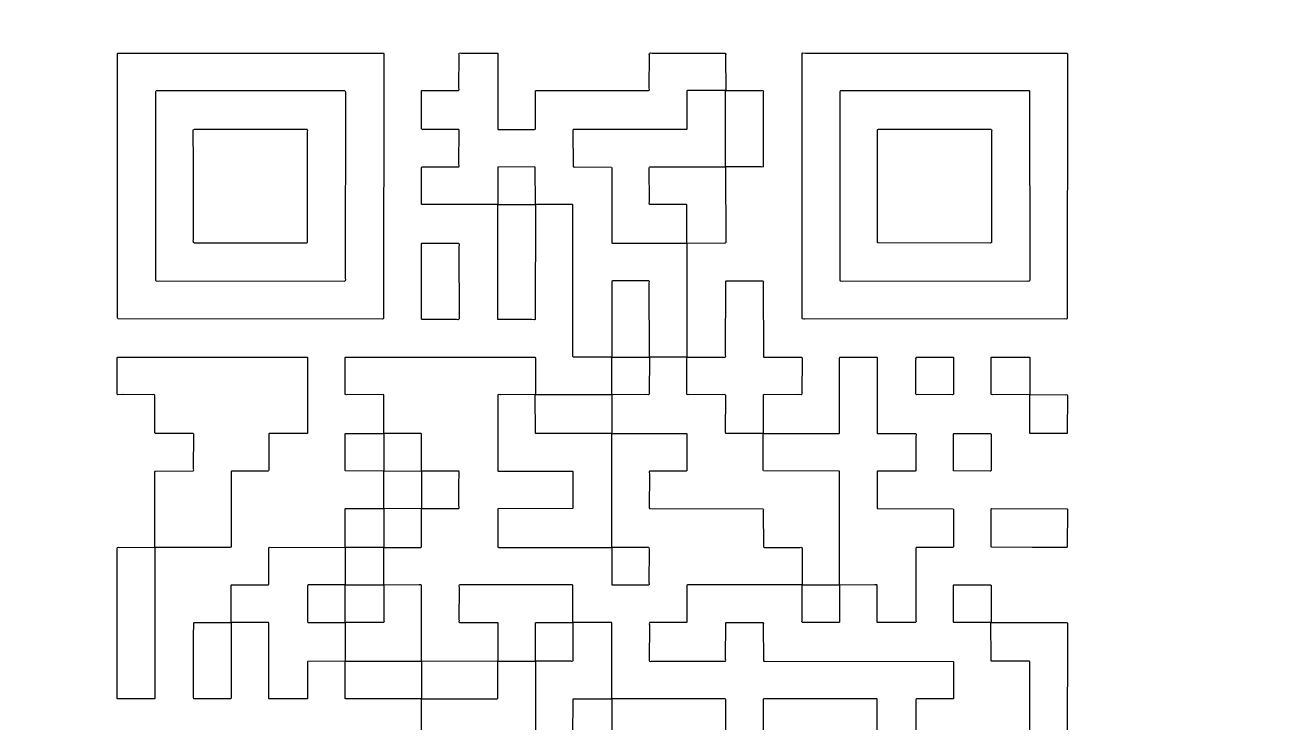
# Model space of a CAD drawing. Header units: inches. Extents: x -21.6 to 21.4, y -24.6 to 14.5.
# Drawn here: x -3.93 to 4.81, y 0.05 to 4.9 of the extents above; entities that cross this region are included whole.
import ezdxf

# ---------------------------------------------------------------- set-up
doc = ezdxf.new("R2010")
doc.units = ezdxf.units.IN
for name, color, linetype in [('Bottom 3D Body', 56, 'Continuous'), ('Bottom Overlay', 54, 'Continuous'), ('Top Solder', 216, 'Continuous')]:
    doc.layers.add(name, color=color, linetype=linetype)

# ---------------------------------------------------------------- blocks, each defined once
blk = doc.blocks.new('CR2032_VAY3_15_2_B_60')
at = {"layer": 'Bottom 3D Body'}
blk.add_lwpolyline([(10, 0, 0.127, 0.127, 1), (-10, 0, 0.127, 0.127, 1)], format="xyseb", close=True, dxfattribs=at)
at = {"layer": 'Bottom Overlay'}
for points in [[(0, -10, 0.15, 0.15, -1), (0, 10, 0.15, 0.15, 0)], [(0, 10, 0.15, 0.15, -0.414214), (10, 0, 0.15, 0.15, 0)], [(10.0003, 0.0001, 0.15, 0.15, -0.414214), (0.0002, -10, 0.15, 0.15, 0)]]:
    blk.add_lwpolyline(points, format="xyseb", dxfattribs=at)

msp = doc.modelspace()

# ---------------------------------------------------------------- linework, layer by layer
at = {"layer": 'Top Solder'}
for p, q in [((-3.2914, 4.7009), (-3.2901, 4.704)), ((-3.291, 2.8662), (-3.2914, 4.7009)), ((-3.2901, 4.704), (-3.2887, 4.7054)), ((-3.2887, 4.7054), (-3.2851, 4.7063)), ((-3.2851, 4.7063), (-2.8322, 4.7063)), ((-2.8322, 4.7063), (-1.4436, 4.7054)), ((-1.4436, 4.7054), (-1.4414, 4.7031)), ((-1.4414, 4.6877), (-1.4423, 2.8625)), ((-1.4414, 4.7031), (-1.4404, 4.6995)), ((-1.4404, 4.6995), (-1.4414, 4.6877)), ((-0.9187, 4.7022), (-0.9155, 4.7063)), ((-0.9183, 4.6927), (-0.9187, 4.7022)), ((-0.9187, 4.464), (-0.9183, 4.6927)), ((-0.9155, 4.7063), (-0.9092, 4.7072)), ((-0.9092, 4.7072), (-0.9001, 4.7063)), ((-0.9001, 4.7063), (-0.6533, 4.7068)), ((-0.6533, 4.7068), (-0.6497, 4.7049)), ((-0.6497, 4.7049), (-0.6488, 4.7013)), ((-0.6488, 4.7013), (-0.6479, 4.1787)), ((0.4029, 4.6968), (0.4038, 4.704)), ((0.4038, 4.6941), (0.4029, 4.6968)), ((0.4033, 4.4626), (0.4038, 4.6941)), ((0.4038, 4.704), (0.406, 4.7063)), ((0.406, 4.7063), (0.4124, 4.7072)), ((0.4124, 4.7072), (0.4214, 4.7063)), ((0.4214, 4.7063), (0.9291, 4.7068)), ((0.9291, 4.7068), (0.9323, 4.7054)), ((0.9323, 4.7054), (0.9337, 4.704)), ((0.9337, 4.704), (0.9346, 4.6968)), ((0.9346, 4.6968), (0.9337, 4.6941)), ((0.9337, 4.6941), (0.9346, 4.4459)), ((1.464, 4.7009), (1.4658, 4.7054)), ((1.4644, 2.868), (1.464, 4.7009)), ((1.4658, 4.7054), (1.4703, 4.7072)), ((1.4703, 4.7072), (1.4875, 4.7063)), ((1.4875, 4.7063), (3.3032, 4.7068)), ((3.3032, 4.7068), (3.3068, 4.7049)), ((3.3068, 4.7049), (3.3077, 4.7013)), ((3.3077, 4.6443), (3.3068, 2.8625)), ((3.3077, 4.7013), (3.3077, 4.6452)), ((3.3077, 4.6452), (3.3077, 4.6443)), ((-0.9178, 4.4549), (-0.9187, 4.464)), ((0.4038, 4.4522), (0.4033, 4.4626)), ((-3.0256, 4.4368), (-3.026, 3.1293)), ((-3.0247, 4.4404), (-3.0256, 4.4368)), ((-3.0215, 4.4436), (-3.0247, 4.4404)), ((-2.1021, 4.4445), (-3.0215, 4.4436)), ((-1.7172, 4.4445), (-2.1021, 4.4445)), ((-1.7108, 4.4436), (-1.7172, 4.4445)), ((-1.7077, 4.4404), (-1.7108, 4.4436)), ((-1.7058, 4.435), (-1.7077, 4.4404)), ((-1.7063, 3.1429), (-1.7058, 4.435)), ((-1.1796, 4.4359), (-1.1787, 4.4432)), ((-1.1787, 4.4296), (-1.1796, 4.4359)), ((-1.1796, 4.4269), (-1.1787, 4.4296)), ((-1.1791, 4.1945), (-1.1796, 4.4269)), ((-1.1787, 4.4432), (-1.1764, 4.4454)), ((-1.1764, 4.4454), (-1.1701, 4.4463)), ((-1.1701, 4.4463), (-1.161, 4.4454)), ((-1.161, 4.4454), (-0.9332, 4.4459)), ((-0.9332, 4.4459), (-0.9228, 4.4454)), ((-0.9228, 4.4454), (-0.9187, 4.4486)), ((-0.9187, 4.4486), (-0.9178, 4.4549)), ((-0.3879, 4.1796), (-0.387, 4.4441)), ((-0.387, 4.4441), (-0.382, 4.4463)), ((-0.382, 4.4463), (-0.3648, 4.4454)), ((-0.3648, 4.4454), (0.3893, 4.4459)), ((0.3893, 4.4459), (0.3988, 4.4454)), ((0.3988, 4.4454), (0.4029, 4.4486)), ((0.4029, 4.4486), (0.4038, 4.4522)), ((0.6646, 4.4432), (0.6637, 4.4368)), ((0.6637, 4.4368), (0.6646, 4.4305)), ((0.6646, 4.4305), (0.6637, 4.1787)), ((0.666, 4.4445), (0.6646, 4.4432)), ((0.6692, 4.4459), (0.666, 4.4445)), ((0.9332, 4.4454), (0.6692, 4.4459)), ((0.9337, 3.916), (0.9332, 4.4454)), ((0.9346, 4.4459), (1.1823, 4.4454)), ((1.1823, 4.4454), (1.185, 4.4463)), ((1.185, 4.4463), (1.1923, 4.4454)), ((1.1923, 4.4454), (1.1945, 4.4432)), ((1.1945, 4.4432), (1.1954, 4.4359)), ((1.1954, 4.4359), (1.1945, 4.4332)), ((1.1945, 4.4332), (1.195, 3.921)), ((1.728, 4.4414), (1.7271, 4.4377)), ((1.7271, 4.4377), (1.7271, 3.6089)), ((1.7312, 4.4436), (1.728, 4.4414)), ((3.041, 4.4445), (1.7312, 4.4436)), ((3.0446, 4.4436), (3.041, 4.4445)), ((3.0469, 4.4404), (3.0446, 4.4436)), ((3.0478, 3.1298), (3.0469, 4.4404)), ((-2.7643, 4.1719), (-2.7625, 4.1755)), ((-2.7638, 3.9414), (-2.7643, 4.1719)), ((-2.7625, 4.1755), (-2.7606, 4.1764)), ((-2.7606, 4.1764), (-2.7561, 4.1782)), ((-2.7561, 4.1782), (-2.7362, 4.1773)), ((-2.7362, 4.1773), (-1.9866, 4.1778)), ((-1.9866, 4.1778), (-1.9767, 4.1769)), ((-1.9767, 4.1769), (-1.9731, 4.175)), ((-1.9731, 4.175), (-1.9712, 4.1687)), ((-1.9721, 4.1596), (-1.9731, 3.3897)), ((-1.9712, 4.1687), (-1.9721, 4.1596)), ((-1.1796, 4.1823), (-1.1791, 4.1945)), ((-1.1787, 4.1787), (-1.1796, 4.1823)), ((-1.1769, 4.1769), (-1.1787, 4.1787)), ((-1.1732, 4.176), (-1.1769, 4.1769)), ((-0.9246, 4.1764), (-1.1732, 4.176)), ((-0.9205, 4.175), (-0.9246, 4.1764)), ((-0.9183, 4.1719), (-0.9205, 4.175)), ((-0.9187, 3.9386), (-0.9183, 4.1719)), ((-0.6479, 4.1787), (-0.6456, 4.1764)), ((-0.6456, 4.1764), (-0.6393, 4.1755)), ((-0.6393, 4.1755), (-0.6365, 4.1764)), ((-0.6365, 4.1764), (-0.3933, 4.176)), ((-0.3933, 4.176), (-0.3902, 4.1773)), ((-0.3902, 4.1773), (-0.3879, 4.1796)), ((-0.1261, 4.1741), (-0.127, 4.1705)), ((-0.127, 4.1705), (-0.1261, 3.9178)), ((-0.1248, 4.1755), (-0.1261, 4.1741)), ((0.6515, 4.1764), (-0.1248, 4.1755)), ((0.6542, 4.1755), (0.6515, 4.1764)), ((0.6615, 4.1764), (0.6542, 4.1755)), ((0.6637, 4.1787), (0.6615, 4.1764)), ((1.988, 3.3997), (1.9889, 4.1741)), ((1.9889, 4.1741), (1.9903, 4.1755)), ((1.9903, 4.1755), (1.9948, 4.1773)), ((1.9948, 4.1773), (2.0066, 4.1782)), ((2.0066, 4.1782), (2.0093, 4.1773)), ((2.0093, 4.1773), (2.3825, 4.1773)), ((2.3825, 4.1773), (2.7724, 4.1778)), ((2.7724, 4.1778), (2.776, 4.1769)), ((2.776, 4.1769), (2.7806, 4.1732)), ((2.7806, 4.1606), (2.7797, 3.3906)), ((2.7806, 4.1732), (2.7815, 4.1669)), ((2.7815, 4.1669), (2.7806, 4.1606)), ((-2.7638, 3.9404), (-2.7638, 3.9414)), ((-2.7638, 3.4087), (-2.7638, 3.9404)), ((-0.9178, 3.9214), (-0.9187, 3.9386)), ((-1.1796, 3.9033), (-1.1787, 3.9124)), ((-1.1787, 3.8997), (-1.1796, 3.9033)), ((-1.1796, 3.897), (-1.1787, 3.8997)), ((-1.1791, 3.6728), (-1.1796, 3.897)), ((-1.1787, 3.9124), (-1.1755, 3.9155)), ((-1.1755, 3.9155), (-0.9241, 3.9151)), ((-0.9241, 3.9151), (-0.9196, 3.9169)), ((-0.9196, 3.9169), (-0.9178, 3.9214)), ((-0.6479, 3.9133), (-0.6488, 3.9096)), ((-0.6488, 3.9096), (-0.6483, 3.6547)), ((-0.6465, 3.9146), (-0.6479, 3.9133)), ((-0.3938, 3.9155), (-0.6465, 3.9146)), ((-0.3902, 3.9146), (-0.3938, 3.9155)), ((-0.3888, 3.9133), (-0.3902, 3.9146)), ((-0.3879, 3.6551), (-0.3888, 3.9133)), ((-0.1261, 3.9178), (-0.1239, 3.9155)), ((-0.1239, 3.9155), (-0.1175, 3.9146)), ((-0.1175, 3.9146), (-0.1148, 3.9155)), ((-0.1148, 3.9155), (0.1406, 3.9146)), ((0.1406, 3.9146), (0.1429, 3.9096)), ((0.1429, 3.9096), (0.1424, 3.3902)), ((0.4033, 3.9101), (0.4047, 3.9133)), ((0.4038, 3.6723), (0.4033, 3.9101)), ((0.4047, 3.9133), (0.4069, 3.9155)), ((0.4069, 3.9155), (0.9337, 3.9151)), ((1.1805, 3.9155), (0.9337, 3.916)), ((0.9337, 3.9151), (0.9341, 3.3902)), ((1.1868, 3.9146), (1.1805, 3.9155)), ((1.1932, 3.9164), (1.1868, 3.9146)), ((1.195, 3.921), (1.1932, 3.9164)), ((-1.1796, 3.6606), (-1.1791, 3.6728)), ((0.4029, 3.6633), (0.4038, 3.6723)), ((-1.1787, 3.6569), (-1.1796, 3.6606)), ((-1.1769, 3.6551), (-1.1787, 3.6569)), ((-1.1732, 3.6542), (-1.1769, 3.6551)), ((-0.6492, 3.6547), (-1.1732, 3.6542)), ((-0.6488, 2.8598), (-0.6492, 3.6547)), ((-0.6483, 3.6547), (-0.3879, 3.6542)), ((-0.3879, 3.6542), (-0.3888, 2.8562)), ((-0.1329, 3.6547), (-0.3879, 3.6551)), ((-0.1293, 3.6538), (-0.1329, 3.6547)), ((-0.1279, 3.6524), (-0.1293, 3.6538)), ((-0.127, 2.599), (-0.1279, 3.6524)), ((0.4038, 3.6569), (0.4029, 3.6633)), ((0.4056, 3.6551), (0.4038, 3.6569)), ((0.4092, 3.6542), (0.4056, 3.6551)), ((0.6606, 3.6547), (0.4092, 3.6542)), ((0.6637, 3.6515), (0.6606, 3.6547)), ((0.6646, 3.6424), (0.6637, 3.6515)), ((0.6637, 3.6397), (0.6646, 3.6424)), ((0.6646, 3.637), (0.6637, 3.6397)), ((0.6642, 3.3856), (0.6646, 3.637)), ((1.7271, 3.608), (1.7267, 3.1293)), ((1.7271, 3.6089), (1.7271, 3.608)), ((-2.7647, 3.4051), (-2.7638, 3.4087)), ((-2.7638, 3.3933), (-2.7647, 3.4051)), ((-2.7625, 3.3893), (-2.7638, 3.3933)), ((-2.7593, 3.387), (-2.7625, 3.3893)), ((-2.7548, 3.3861), (-2.7593, 3.387)), ((-1.9789, 3.3866), (-2.7548, 3.3861)), ((-1.9753, 3.3875), (-1.9789, 3.3866)), ((-1.9731, 3.3897), (-1.9753, 3.3875)), ((-1.1796, 3.3752), (-1.1787, 3.3825)), ((-1.1787, 3.3689), (-1.1796, 3.3752)), ((-1.1796, 3.3662), (-1.1787, 3.3689)), ((-1.1791, 2.873), (-1.1796, 3.3662)), ((-1.1787, 3.3825), (-1.1764, 3.3847)), ((-1.1764, 3.3847), (-1.1692, 3.3856)), ((-1.1692, 3.3856), (-1.1664, 3.3847)), ((-1.1664, 3.3847), (-0.9241, 3.3852)), ((-0.9241, 3.3852), (-0.9196, 3.3834)), ((-0.9196, 3.3834), (-0.9178, 3.3789)), ((-0.9178, 3.3789), (-0.9187, 3.3589)), ((-0.9187, 3.3589), (-0.9183, 2.8594)), ((0.1424, 3.3902), (0.1438, 3.387)), ((0.1438, 3.387), (0.1461, 3.3847)), ((0.1461, 3.3847), (0.6642, 3.3856)), ((0.9278, 3.3847), (0.6646, 3.3843)), ((0.6646, 3.3843), (0.6651, 2.594)), ((0.9314, 3.3856), (0.9278, 3.3847)), ((0.9327, 3.387), (0.9314, 3.3856)), ((0.9341, 3.3902), (0.9327, 3.387)), ((1.9889, 3.3906), (1.988, 3.3997)), ((1.9921, 3.3875), (1.9889, 3.3906)), ((2.7729, 3.3866), (1.9921, 3.3875)), ((2.7765, 3.3875), (2.7729, 3.3866)), ((2.7797, 3.3906), (2.7765, 3.3875)), ((-3.026, 3.1293), (-3.0247, 3.1261)), ((-3.0247, 3.1261), (-3.0224, 3.1239)), ((-3.0224, 3.1239), (-3.0152, 3.1221)), ((-3.0152, 3.1221), (-3.0007, 3.123)), ((-3.0007, 3.123), (-1.7149, 3.1225)), ((-1.7149, 3.1225), (-1.7113, 3.1234)), ((-1.7113, 3.1234), (-1.7068, 3.127)), ((-1.7068, 3.127), (-1.7058, 3.1307)), ((-1.7058, 3.1307), (-1.7063, 3.1429)), ((0.1438, 3.1225), (0.142, 3.118)), ((0.142, 3.118), (0.142, 3.1144)), ((0.142, 3.1144), (0.142, 3.1135)), ((0.142, 3.1135), (0.1429, 3.1098)), ((0.1429, 3.1098), (0.1433, 2.594)), ((0.1483, 3.1243), (0.1438, 3.1225)), ((0.3915, 3.1239), (0.1483, 3.1243)), ((0.3942, 3.1248), (0.3915, 3.1239)), ((0.4006, 3.1239), (0.3942, 3.1248)), ((0.4038, 3.1198), (0.4006, 3.1239)), ((0.4033, 3.1094), (0.4038, 3.1198)), ((0.4038, 2.5944), (0.4033, 3.1094)), ((0.9337, 2.6098), (0.9346, 3.1216)), ((0.9346, 3.1216), (0.9368, 3.1239)), ((0.9368, 3.1239), (0.9432, 3.1248)), ((0.9432, 3.1248), (0.9459, 3.1239)), ((0.9459, 3.1239), (1.1891, 3.1243)), ((1.1891, 3.1243), (1.1936, 3.1225)), ((1.1936, 3.1225), (1.1954, 3.1162)), ((1.1954, 3.1162), (1.1945, 3.1098)), ((1.1945, 3.1098), (1.1954, 2.5962)), ((1.7267, 3.1293), (1.7285, 3.1248)), ((1.7285, 3.1248), (1.733, 3.123)), ((1.733, 3.123), (1.7443, 3.1225)), ((1.7443, 3.1225), (3.0337, 3.123)), ((3.0337, 3.123), (3.0365, 3.1221)), ((3.0365, 3.1221), (3.0437, 3.123)), ((3.0437, 3.123), (3.0469, 3.1261)), ((3.0469, 3.1261), (3.0478, 3.1298)), ((-3.2892, 2.8616), (-3.291, 2.8662)), ((-3.286, 2.8594), (-3.2892, 2.8616)), ((-1.4509, 2.8585), (-3.286, 2.8594)), ((-1.4445, 2.8603), (-1.4509, 2.8585)), ((-1.4423, 2.8625), (-1.4445, 2.8603)), ((-1.1796, 2.8607), (-1.1791, 2.873)), ((-1.1782, 2.8567), (-1.1796, 2.8607)), ((-1.175, 2.8544), (-1.1782, 2.8567)), ((-1.0088, 2.8548), (-1.175, 2.8544)), ((-0.9364, 2.8548), (-1.0088, 2.8548)), ((-0.9273, 2.8539), (-0.9364, 2.8548)), ((-0.921, 2.8548), (-0.9273, 2.8539)), ((-0.9196, 2.8562), (-0.921, 2.8548)), ((-0.9183, 2.8594), (-0.9196, 2.8562)), ((-0.6479, 2.8562), (-0.6488, 2.8598)), ((-0.6442, 2.8544), (-0.6479, 2.8562)), ((-0.4137, 2.8548), (-0.6442, 2.8544)), ((-0.3938, 2.8539), (-0.4137, 2.8548)), ((-0.3888, 2.8562), (-0.3938, 2.8539)), ((1.4654, 2.8616), (1.4644, 2.868)), ((1.4676, 2.8594), (1.4654, 2.8616)), ((1.474, 2.8585), (1.4676, 2.8594)), ((1.4803, 2.8594), (1.474, 2.8585)), ((1.483, 2.8585), (1.4803, 2.8594)), ((3.2887, 2.8589), (1.483, 2.8585)), ((3.301, 2.8585), (3.2887, 2.8589)), ((3.3046, 2.8594), (3.301, 2.8585)), ((3.3068, 2.8625), (3.3046, 2.8594)), ((-3.2923, 2.5885), (-3.291, 2.5917)), ((-3.2919, 2.3508), (-3.2923, 2.5885)), ((-3.291, 2.5917), (-3.2896, 2.5931)), ((-3.2896, 2.5931), (-3.286, 2.594)), ((-3.286, 2.594), (-3.2738, 2.5935)), ((-3.2738, 2.5935), (-1.9889, 2.594)), ((-1.9889, 2.594), (-1.9862, 2.5931)), ((-1.9862, 2.5931), (-1.9826, 2.594)), ((-1.9826, 2.594), (-1.9735, 2.5931)), ((-1.9735, 2.5931), (-1.9712, 2.5917)), ((-1.9712, 2.5917), (-1.9703, 2.5881)), ((-1.9703, 2.5881), (-1.9712, 2.0654)), ((-1.7099, 2.5876), (-1.709, 2.5913)), ((-1.7095, 2.3472), (-1.7099, 2.5876)), ((-1.709, 2.5913), (-1.7072, 2.5931)), ((-1.7072, 2.5931), (-1.7036, 2.594)), ((-1.7036, 2.594), (-1.6914, 2.5935)), ((-1.6914, 2.5935), (-0.4065, 2.594)), ((-0.4065, 2.594), (-0.4038, 2.5931)), ((-0.4038, 2.5931), (-0.3974, 2.594)), ((-0.3974, 2.594), (-0.3902, 2.5931)), ((-0.3902, 2.5931), (-0.3888, 2.5917)), ((-0.3888, 2.5917), (-0.3879, 2.5881)), ((-0.3879, 2.5881), (-0.3875, 2.3331)), ((-0.1261, 2.5953), (-0.127, 2.599)), ((-0.1239, 2.594), (-0.1261, 2.5953)), ((-0.1166, 2.5931), (-0.1239, 2.594)), ((-0.1139, 2.594), (-0.1166, 2.5931)), ((0.142, 2.5935), (-0.1139, 2.594)), ((0.1429, 2.3336), (0.142, 2.5935)), ((0.1433, 2.594), (0.4038, 2.5944)), ((0.4038, 2.5926), (0.4029, 2.3354)), ((0.4051, 2.594), (0.4038, 2.5926)), ((0.6637, 2.5935), (0.4051, 2.594)), ((0.6646, 2.3508), (0.6637, 2.5935)), ((0.6651, 2.594), (0.9291, 2.5935)), ((0.9291, 2.5935), (0.9323, 2.5949)), ((0.9323, 2.5949), (0.9346, 2.6008)), ((0.9346, 2.6008), (0.9337, 2.6098)), ((1.1954, 2.5962), (1.1977, 2.594)), ((1.1977, 2.594), (1.2013, 2.5931)), ((1.2013, 2.5931), (1.2185, 2.594)), ((1.2185, 2.594), (1.45, 2.5935)), ((1.45, 2.5935), (1.4595, 2.594)), ((1.4595, 2.594), (1.4635, 2.5917)), ((1.4635, 2.5917), (1.4644, 2.5881)), ((1.4644, 2.5881), (1.4635, 2.3354)), ((1.7249, 2.5876), (1.7258, 2.5913)), ((1.7253, 2.2068), (1.7249, 2.5876)), ((1.7258, 2.5913), (1.7276, 2.5931)), ((1.7276, 2.5931), (1.7312, 2.594)), ((1.7312, 2.594), (1.7434, 2.5935)), ((1.7434, 2.5935), (1.9676, 2.594)), ((1.9676, 2.594), (1.9703, 2.5931)), ((1.9703, 2.5931), (1.974, 2.594)), ((1.974, 2.594), (1.983, 2.5931)), ((1.983, 2.5931), (1.9853, 2.5917)), ((1.9853, 2.5917), (1.9862, 2.5881)), ((1.9862, 2.5881), (1.9857, 2.0695)), ((2.2552, 2.5836), (2.2561, 2.5908)), ((2.2561, 2.5772), (2.2552, 2.5836)), ((2.2552, 2.5745), (2.2561, 2.5772)), ((2.2557, 2.3512), (2.2552, 2.5745)), ((2.2561, 2.5908), (2.2584, 2.5931)), ((2.2584, 2.5931), (2.262, 2.594)), ((2.262, 2.594), (2.2742, 2.5935)), ((2.2742, 2.5935), (2.4975, 2.594)), ((2.4975, 2.594), (2.5002, 2.5931)), ((2.5002, 2.5931), (2.5066, 2.594)), ((2.5066, 2.594), (2.5093, 2.594)), ((2.5093, 2.594), (2.5138, 2.5931)), ((2.5138, 2.5931), (2.5161, 2.5908)), ((2.5161, 2.5908), (2.517, 2.5872)), ((2.517, 2.5872), (2.5161, 2.57)), ((2.5161, 2.57), (2.5165, 2.3376)), ((2.7769, 2.5836), (2.7779, 2.5908)), ((2.7779, 2.5772), (2.7769, 2.5836)), ((2.7769, 2.5745), (2.7779, 2.5772)), ((2.7774, 2.3512), (2.7769, 2.5745)), ((2.7779, 2.5908), (2.7801, 2.5931)), ((2.7801, 2.5931), (2.7837, 2.594)), ((2.7837, 2.594), (2.796, 2.5935)), ((2.796, 2.5935), (3.0283, 2.594)), ((3.0283, 2.594), (3.031, 2.5931)), ((3.031, 2.5931), (3.0374, 2.594)), ((3.0374, 2.594), (3.0446, 2.5931)), ((3.0446, 2.5931), (3.046, 2.5917)), ((3.046, 2.5917), (3.0469, 2.5881)), ((3.0469, 2.5881), (3.0473, 2.3331)), ((-3.2928, 2.3417), (-3.2919, 2.3508)), ((-3.2919, 2.3354), (-3.2928, 2.3417)), ((-3.2905, 2.334), (-3.2919, 2.3354)), ((-3.2874, 2.3327), (-3.2905, 2.334)), ((-3.2525, 2.3331), (-3.2874, 2.3327)), ((-3.2516, 2.3331), (-3.2525, 2.3331)), ((-3.051, 2.3327), (-3.2516, 2.3331)), ((-3.0378, 2.3331), (-3.051, 2.3327)), ((-3.0342, 2.3322), (-3.0378, 2.3331)), ((-3.031, 2.3281), (-3.0342, 2.3322)), ((-3.0315, 2.3186), (-3.031, 2.3281)), ((-3.031, 2.0863), (-3.0315, 2.3186)), ((-1.7104, 2.3408), (-1.7095, 2.3472)), ((-1.7086, 2.3345), (-1.7104, 2.3408)), ((-1.7072, 2.3331), (-1.7086, 2.3345)), ((-1.699, 2.3322), (-1.7072, 2.3331)), ((-1.6963, 2.3331), (-1.699, 2.3322)), ((-1.4595, 2.3327), (-1.6963, 2.3331)), ((-1.4463, 2.3331), (-1.4595, 2.3327)), ((-1.4427, 2.3322), (-1.4463, 2.3331)), ((-1.4414, 2.3308), (-1.4427, 2.3322)), ((-1.44, 2.3277), (-1.4414, 2.3308)), ((-1.4404, 2.0636), (-1.44, 2.3277)), ((-0.6479, 2.3308), (-0.6488, 2.3272)), ((-0.6488, 2.3272), (-0.6479, 1.8046)), ((-0.6465, 2.3322), (-0.6479, 2.3308)), ((-0.6411, 2.3331), (-0.6465, 2.3322)), ((-0.632, 2.3322), (-0.6411, 2.3331)), ((-0.6293, 2.3331), (-0.632, 2.3322)), ((-0.3888, 2.3327), (-0.6293, 2.3331)), ((-0.3879, 2.0664), (-0.3888, 2.3327)), ((-0.3875, 2.3331), (0.1429, 2.3336)), ((0.1433, 2.3322), (0.1429, 2.0636)), ((0.3798, 2.3331), (0.1433, 2.3322)), ((0.397, 2.3322), (0.3798, 2.3331)), ((0.4006, 2.3331), (0.397, 2.3322)), ((0.4029, 2.3354), (0.4006, 2.3331)), ((0.6637, 2.3417), (0.6646, 2.3508)), ((0.6646, 2.3354), (0.6637, 2.3417)), ((0.6669, 2.3331), (0.6646, 2.3354)), ((0.6741, 2.3322), (0.6669, 2.3331)), ((0.6769, 2.3331), (0.6741, 2.3322)), ((0.9146, 2.3327), (0.6769, 2.3331)), ((0.9278, 2.3331), (0.9146, 2.3327)), ((0.9314, 2.3322), (0.9278, 2.3331)), ((0.9332, 2.3304), (0.9314, 2.3322)), ((0.9341, 2.3268), (0.9332, 2.3304)), ((0.9337, 2.0691), (0.9341, 2.3268)), ((1.1995, 2.3331), (1.1945, 2.329)), ((1.1945, 2.329), (1.195, 2.0632)), ((1.2081, 2.3327), (1.1995, 2.3331)), ((1.4404, 2.3331), (1.2081, 2.3327)), ((1.4577, 2.3322), (1.4404, 2.3331)), ((1.4613, 2.3331), (1.4577, 2.3322)), ((1.4635, 2.3354), (1.4613, 2.3331)), ((2.2552, 2.339), (2.2557, 2.3512)), ((2.2566, 2.3349), (2.2552, 2.339)), ((2.2597, 2.3327), (2.2566, 2.3349)), ((2.4984, 2.3331), (2.2597, 2.3327)), ((2.5075, 2.3322), (2.4984, 2.3331)), ((2.5138, 2.3331), (2.5075, 2.3322)), ((2.5152, 2.3345), (2.5138, 2.3331)), ((2.5165, 2.3376), (2.5152, 2.3345)), ((2.7769, 2.339), (2.7774, 2.3512)), ((2.7779, 2.3354), (2.7769, 2.339)), ((2.7801, 2.3331), (2.7779, 2.3354)), ((2.7874, 2.3322), (2.7801, 2.3331)), ((2.7901, 2.3331), (2.7874, 2.3322)), ((3.046, 2.3327), (2.7901, 2.3331)), ((3.0469, 2.0664), (3.046, 2.3327)), ((3.0473, 2.3331), (3.2942, 2.3327)), ((3.2942, 2.3327), (3.3028, 2.3331)), ((3.3028, 2.3331), (3.3068, 2.3308)), ((3.3068, 2.3308), (3.3077, 2.3272)), ((3.3077, 2.3272), (3.3068, 2.0654)), ((1.7253, 2.2058), (1.7253, 2.2068)), ((1.7253, 2.0691), (1.7253, 2.2058)), ((-3.0319, 2.0691), (-3.031, 2.0863)), ((-3.0297, 2.0641), (-3.0319, 2.0691)), ((-2.7652, 2.0632), (-3.0297, 2.0641)), ((-2.7629, 2.0609), (-2.7652, 2.0632)), ((-2.7615, 2.0577), (-2.7629, 2.0609)), ((-2.762, 1.8145), (-2.7615, 2.0577)), ((-2.2394, 2.0609), (-2.2403, 2.0573)), ((-2.2403, 2.0573), (-2.2398, 1.8077)), ((-2.238, 2.0623), (-2.2394, 2.0609)), ((-1.9762, 2.0632), (-2.238, 2.0623)), ((-1.9726, 2.0641), (-1.9762, 2.0632)), ((-1.9712, 2.0654), (-1.9726, 2.0641)), ((-1.7099, 2.0577), (-1.7086, 2.0609)), ((-1.7095, 1.8145), (-1.7099, 2.0577)), ((-1.7086, 2.0609), (-1.7063, 2.0632)), ((-1.7063, 2.0632), (-1.4404, 2.0636)), ((-1.44, 2.0623), (-1.4404, 1.8037)), ((-1.1846, 2.0632), (-1.44, 2.0623)), ((-1.1809, 2.0623), (-1.1846, 2.0632)), ((-1.1791, 2.0587), (-1.1809, 2.0623)), ((-1.1796, 1.9595), (-1.1791, 2.0587)), ((-0.3852, 2.0636), (-0.3879, 2.0664)), ((0.142, 2.0627), (-0.3852, 2.0636)), ((0.1429, 1.2729), (0.142, 2.0627)), ((0.1429, 2.0636), (0.661, 2.0627)), ((0.661, 2.0627), (0.6637, 2.0609)), ((0.6637, 2.0609), (0.6646, 2.0573)), ((0.6646, 2.0573), (0.6637, 1.8046)), ((0.9346, 2.0654), (0.9337, 2.0691)), ((0.9359, 2.0641), (0.9346, 2.0654)), ((1.1941, 2.0632), (0.9359, 2.0641)), ((1.1945, 1.8082), (1.1941, 2.0632)), ((1.195, 2.0632), (1.7231, 2.0641)), ((1.7231, 2.0641), (1.7244, 2.0654)), ((1.7244, 2.0654), (1.7253, 2.0691)), ((1.9857, 2.0695), (1.9866, 2.0659)), ((1.9866, 2.0659), (1.9894, 2.0632)), ((1.9894, 2.0632), (2.2538, 2.0623)), ((2.2538, 2.0623), (2.2561, 2.0573)), ((2.2561, 2.0573), (2.2552, 2.0374)), ((2.2552, 2.0374), (2.2557, 1.8068)), ((2.5161, 2.0537), (2.517, 2.0609)), ((2.517, 2.0473), (2.5161, 2.0537)), ((2.5161, 2.0446), (2.517, 2.0473)), ((2.5165, 1.8204), (2.5161, 2.0446)), ((2.517, 2.0609), (2.5183, 2.0623)), ((2.5183, 2.0623), (2.522, 2.0632)), ((2.522, 2.0632), (2.7756, 2.0623)), ((2.7756, 2.0623), (2.7779, 2.0573)), ((2.7779, 2.0573), (2.7769, 2.0374)), ((2.7769, 2.0374), (2.7774, 1.8068)), ((3.0491, 2.0641), (3.0469, 2.0664)), ((3.3046, 2.0632), (3.0491, 2.0641)), ((3.305, 2.0636), (3.3046, 2.0632)), ((3.3068, 2.0654), (3.305, 2.0636)), ((-1.1796, 1.9586), (-1.1796, 1.9595)), ((-1.1796, 1.8028), (-1.1796, 1.9586)), ((-3.0319, 1.7928), (-3.031, 1.7991)), ((-3.031, 1.7901), (-3.0319, 1.7928)), ((-3.0315, 1.2724), (-3.031, 1.7901)), ((-3.031, 1.7991), (-3.0297, 1.8014)), ((-3.0297, 1.8014), (-3.026, 1.8023)), ((-3.026, 1.8023), (-2.7643, 1.8032)), ((-2.7643, 1.8032), (-2.762, 1.8055)), ((-2.7611, 1.8118), (-2.762, 1.8145)), ((-2.762, 1.8055), (-2.7611, 1.8118)), ((-2.5002, 1.8), (-2.5011, 1.7964)), ((-2.5011, 1.7964), (-2.5007, 1.2779)), ((-2.4989, 1.8014), (-2.5002, 1.8)), ((-2.2434, 1.8023), (-2.4989, 1.8014)), ((-2.2412, 1.8046), (-2.2434, 1.8023)), ((-2.2398, 1.8077), (-2.2412, 1.8046)), ((-1.7104, 1.8118), (-1.7095, 1.8145)), ((-1.7095, 1.8055), (-1.7104, 1.8118)), ((-1.7072, 1.8032), (-1.7095, 1.8055)), ((-1.4409, 1.8023), (-1.7072, 1.8032)), ((-1.4404, 1.5419), (-1.4409, 1.8023)), ((-1.4404, 1.8037), (-1.4391, 1.8023)), ((-1.4391, 1.8023), (-1.1796, 1.8028)), ((-1.1791, 1.8014), (-1.1796, 1.5428)), ((-0.9237, 1.8023), (-1.1791, 1.8014)), ((-0.9201, 1.8014), (-0.9237, 1.8023)), ((-0.9183, 1.7978), (-0.9201, 1.8014)), ((-0.9187, 1.6986), (-0.9183, 1.7978)), ((-0.6479, 1.8046), (-0.6456, 1.8023)), ((-0.6456, 1.8023), (-0.1293, 1.8014)), ((-0.1293, 1.8014), (-0.127, 1.7991)), ((-0.127, 1.7991), (-0.1279, 1.5437)), ((0.4051, 1.8014), (0.4029, 1.7964)), ((0.4029, 1.7964), (0.4038, 1.7792)), ((0.4038, 1.7792), (0.4033, 1.546)), ((0.6587, 1.8023), (0.4051, 1.8014)), ((0.6624, 1.8032), (0.6587, 1.8023)), ((0.6637, 1.8046), (0.6624, 1.8032)), ((1.1954, 1.8046), (1.1945, 1.8082)), ((1.1968, 1.8032), (1.1954, 1.8046)), ((1.7194, 1.8023), (1.1968, 1.8032)), ((1.7231, 1.8014), (1.7194, 1.8023)), ((1.7244, 1.8), (1.7231, 1.8014)), ((1.7253, 1.6433), (1.7244, 1.8)), ((1.9862, 1.7991), (1.9853, 1.7928)), ((1.9853, 1.7928), (1.9862, 1.7901)), ((1.9862, 1.7901), (1.9857, 1.5478)), ((1.9885, 1.8014), (1.9862, 1.7991)), ((2.2502, 1.8023), (1.9885, 1.8014)), ((2.2538, 1.8032), (2.2502, 1.8023)), ((2.2557, 1.8068), (2.2538, 1.8032)), ((2.5161, 1.8109), (2.5165, 1.8204)), ((2.517, 1.8046), (2.5161, 1.8109)), ((2.5183, 1.8032), (2.517, 1.8046)), ((2.772, 1.8023), (2.5183, 1.8032)), ((2.7729, 1.8023), (2.772, 1.8023)), ((2.7756, 1.8032), (2.7729, 1.8023)), ((2.7774, 1.8068), (2.7756, 1.8032)), ((-0.9187, 1.6977), (-0.9187, 1.6986)), ((-0.9187, 1.5673), (-0.9187, 1.6977)), ((1.7249, 1.0116), (1.7253, 1.6424)), ((1.7253, 1.6424), (1.7253, 1.6433)), ((-1.7104, 1.5337), (-1.709, 1.5387)), ((-1.7095, 1.531), (-1.7104, 1.5337)), ((-1.7099, 1.2724), (-1.7095, 1.531)), ((-1.709, 1.5387), (-1.7063, 1.5414)), ((-1.7063, 1.5414), (-1.4404, 1.5419)), ((-1.44, 1.5405), (-1.4404, 1.2729)), ((-1.18, 1.5414), (-1.44, 1.5405)), ((-1.1796, 1.5356), (-1.18, 1.5414)), ((-1.1796, 1.5428), (-1.1782, 1.5414)), ((-1.1796, 1.5347), (-1.1796, 1.5356)), ((-1.1796, 1.2901), (-1.1796, 1.5347)), ((-1.1782, 1.5414), (-0.9201, 1.5423)), ((-0.9201, 1.5423), (-0.9178, 1.5473)), ((-0.9178, 1.5473), (-0.9187, 1.5673)), ((-0.6465, 1.5405), (-0.6488, 1.5383)), ((-0.6488, 1.5383), (-0.6488, 1.281)), ((-0.1302, 1.5414), (-0.6465, 1.5405)), ((-0.1279, 1.5437), (-0.1302, 1.5414)), ((0.4033, 1.546), (0.4051, 1.5423)), ((0.4051, 1.5423), (0.4087, 1.5414)), ((0.4087, 1.5414), (1.1923, 1.5405)), ((1.1923, 1.5405), (1.1945, 1.5383)), ((1.1945, 1.5383), (1.1954, 1.5319)), ((1.1954, 1.5319), (1.1945, 1.5292)), ((1.1945, 1.5292), (1.1954, 1.2747)), ((1.9857, 1.5478), (1.9866, 1.5442)), ((1.9866, 1.5442), (1.9894, 1.5414)), ((1.9894, 1.5414), (2.5147, 1.5405)), ((2.5147, 1.5405), (2.517, 1.5356)), ((2.517, 1.5356), (2.5161, 1.5156)), ((2.5161, 1.5156), (2.5165, 1.276)), ((2.7769, 1.5319), (2.7779, 1.5392)), ((2.7779, 1.5256), (2.7769, 1.5319)), ((2.7769, 1.5229), (2.7779, 1.5256)), ((2.7774, 1.2905), (2.7769, 1.5229)), ((2.7779, 1.5392), (2.7792, 1.5405)), ((2.7792, 1.5405), (2.7828, 1.5414)), ((2.7828, 1.5414), (3.3055, 1.5405)), ((3.3055, 1.5405), (3.3077, 1.5383)), ((3.3077, 1.5383), (3.3068, 1.2738)), ((-3.2923, 1.267), (-3.291, 1.2702)), ((-3.2919, 0.2375), (-3.2923, 1.267)), ((-3.291, 1.2702), (-3.2896, 1.2715)), ((-3.2896, 1.2715), (-3.2833, 1.2724)), ((-3.2833, 1.2724), (-3.2742, 1.2715)), ((-3.2742, 1.2715), (-3.0315, 1.2724)), ((-3.031, 1.2711), (-3.0319, 0.2221)), ((-2.507, 1.2715), (-3.031, 1.2711)), ((-2.5034, 1.2724), (-2.507, 1.2715)), ((-2.5016, 1.2742), (-2.5034, 1.2724)), ((-2.5007, 1.2779), (-2.5016, 1.2742)), ((-2.2403, 1.0238), (-2.2394, 1.2693)), ((-2.2394, 1.2693), (-2.2371, 1.2715)), ((-2.2371, 1.2715), (-2.2308, 1.2724)), ((-2.2308, 1.2724), (-2.2244, 1.2715)), ((-2.2244, 1.2715), (-1.7099, 1.2724)), ((-1.4409, 1.2715), (-1.7095, 1.2711)), ((-1.7095, 1.2711), (-1.709, 1.0106)), ((-1.4404, 1.0818), (-1.4409, 1.2715)), ((-1.4404, 1.2729), (-1.4391, 1.2715)), ((-1.4391, 1.2715), (-1.1941, 1.272)), ((-1.1941, 1.272), (-1.1837, 1.2715)), ((-1.1837, 1.2715), (-1.1796, 1.2747)), ((-1.1787, 1.281), (-1.1796, 1.2901)), ((-1.1796, 1.2747), (-1.1787, 1.281)), ((-0.6488, 1.281), (-0.6488, 1.2801)), ((-0.6488, 1.2801), (-0.6479, 1.2738)), ((-0.6479, 1.2738), (-0.6465, 1.2724)), ((-0.6465, 1.2724), (-0.6429, 1.2715)), ((-0.6429, 1.2715), (-0.6316, 1.272)), ((-0.6316, 1.272), (0.1415, 1.2715)), ((0.1415, 1.2715), (0.1429, 1.2729)), ((0.3879, 1.2715), (0.1429, 1.2711)), ((0.1429, 1.2711), (0.1429, 1.0962)), ((0.3942, 1.2724), (0.3879, 1.2715)), ((0.4006, 1.2715), (0.3942, 1.2724)), ((0.4029, 1.2693), (0.4006, 1.2715)), ((0.4038, 1.2593), (0.4029, 1.2693)), ((0.4029, 1.2566), (0.4038, 1.2593)), ((0.4038, 1.2539), (0.4029, 1.2566)), ((0.4033, 1.0279), (0.4038, 1.2539)), ((1.1954, 1.2747), (1.1977, 1.2724)), ((1.1977, 1.2724), (1.2013, 1.2715)), ((1.2013, 1.2715), (1.2117, 1.272)), ((1.2117, 1.272), (1.4522, 1.2715)), ((1.4522, 1.2715), (1.4549, 1.2724)), ((1.4549, 1.2724), (1.4613, 1.2715)), ((1.4613, 1.2715), (1.4644, 1.2683)), ((1.4644, 1.2683), (1.4649, 1.0106)), ((2.2561, 1.2693), (2.2552, 1.2656)), ((2.2552, 1.2656), (2.2557, 1.2525)), ((2.2557, 1.2525), (2.2552, 0.7629)), ((2.2575, 1.2706), (2.2561, 1.2693)), ((2.2606, 1.272), (2.2575, 1.2706)), ((2.5102, 1.2715), (2.2606, 1.272)), ((2.5138, 1.2724), (2.5102, 1.2715)), ((2.5165, 1.276), (2.5138, 1.2724)), ((2.7769, 1.2783), (2.7774, 1.2905)), ((2.7779, 1.2747), (2.7769, 1.2783)), ((2.7801, 1.2724), (2.7779, 1.2747)), ((3.0654, 1.2715), (2.7801, 1.2724)), ((3.3019, 1.2715), (3.0654, 1.2715)), ((3.3055, 1.2724), (3.3019, 1.2715)), ((3.3068, 1.2738), (3.3055, 1.2724)), ((-1.4404, 1.0808), (-1.4404, 1.0818)), ((-1.4404, 1.0111), (-1.4404, 1.0808)), ((0.1429, 1.0953), (0.1424, 1.0161)), ((0.1429, 1.0962), (0.1429, 1.0953)), ((-2.5011, 0.7502), (-2.5002, 1.0084)), ((-2.5002, 1.0084), (-2.498, 1.0106)), ((-2.498, 1.0106), (-2.4916, 1.0116)), ((-2.4916, 1.0116), (-2.4853, 1.0106)), ((-2.4853, 1.0106), (-2.2548, 1.0111)), ((-2.2548, 1.0111), (-2.2443, 1.0106)), ((-2.2443, 1.0106), (-2.2403, 1.0138)), ((-2.2394, 1.0211), (-2.2403, 1.0238)), ((-2.2403, 1.0138), (-2.2394, 1.0211)), ((-1.9694, 1.0093), (-1.9712, 1.0029)), ((-1.9712, 1.0029), (-1.9712, 1.002)), ((-1.9712, 1.002), (-1.9708, 1.0016)), ((-1.9708, 1.0016), (-1.9703, 0.7602)), ((-1.9658, 1.0111), (-1.9694, 1.0093)), ((-1.7099, 1.0106), (-1.9658, 1.0111)), ((-1.7095, 0.7511), (-1.7099, 1.0106)), ((-1.709, 1.0106), (-1.4404, 1.0111)), ((-1.44, 1.0097), (-1.4404, 0.7629)), ((-1.1945, 1.0106), (-1.44, 1.0097)), ((-1.1882, 1.0116), (-1.1945, 1.0106)), ((-1.1818, 1.0106), (-1.1882, 1.0116)), ((-1.1805, 1.0093), (-1.1818, 1.0106)), ((-1.1791, 1.0061), (-1.1805, 1.0093)), ((-1.1796, 0.627), (-1.1791, 1.0061)), ((-0.9178, 1.0084), (-0.9187, 1.0048)), ((-0.9187, 1.0048), (-0.9183, 0.9916)), ((-0.9183, 0.9916), (-0.9187, 0.7702)), ((-0.9164, 1.0097), (-0.9178, 1.0084)), ((-0.9133, 1.0111), (-0.9164, 1.0097)), ((-0.1501, 1.0106), (-0.9133, 1.0111)), ((-0.1329, 1.0116), (-0.1501, 1.0106)), ((-0.1279, 1.0093), (-0.1329, 1.0116)), ((-0.127, 0.7502), (-0.1279, 1.0093)), ((0.1424, 1.0161), (0.1438, 1.0129)), ((0.1438, 1.0129), (0.1452, 1.0116)), ((0.1452, 1.0116), (0.1488, 1.0106)), ((0.1488, 1.0106), (0.1601, 1.0111)), ((0.1601, 1.0111), (0.3861, 1.0106)), ((0.3861, 1.0106), (0.3888, 1.0116)), ((0.3888, 1.0116), (0.3915, 1.0106)), ((0.3915, 1.0106), (0.4006, 1.0116)), ((0.4006, 1.0116), (0.4029, 1.0138)), ((0.4029, 1.0138), (0.4038, 1.0174)), ((0.4038, 1.0174), (0.4033, 1.0279)), ((0.6646, 1.0084), (0.6637, 1.002)), ((0.6637, 1.002), (0.6646, 0.9957)), ((0.6646, 0.9957), (0.6637, 0.7529)), ((0.666, 1.0097), (0.6646, 1.0084)), ((0.6692, 1.0111), (0.666, 1.0097)), ((1.464, 1.0106), (0.6692, 1.0111)), ((1.4644, 0.7629), (1.464, 1.0106)), ((1.4649, 1.0106), (1.7249, 1.0116)), ((1.7253, 1.0102), (1.7244, 0.752)), ((1.9703, 1.0106), (1.7253, 1.0102)), ((1.9767, 1.0116), (1.9703, 1.0106)), ((1.983, 1.0106), (1.9767, 1.0116)), ((1.9853, 1.0084), (1.983, 1.0106)), ((1.9862, 0.7629), (1.9853, 1.0084)), ((2.5161, 1.0011), (2.517, 1.0084)), ((2.517, 0.9948), (2.5161, 1.0011)), ((2.5161, 0.9921), (2.517, 0.9948)), ((2.5165, 0.7688), (2.5161, 0.9921)), ((2.517, 1.0084), (2.5192, 1.0106)), ((2.5192, 1.0106), (2.5256, 1.0116)), ((2.5256, 1.0116), (2.5346, 1.0106)), ((2.5346, 1.0106), (2.7724, 1.0111)), ((2.7724, 1.0111), (2.7756, 1.0097)), ((2.7756, 1.0097), (2.7769, 1.0084)), ((2.7769, 1.0084), (2.7779, 1.002)), ((2.7779, 1.002), (2.7769, 0.993)), ((2.7769, 0.993), (2.7779, 0.7502)), ((-2.762, 0.6533), (-2.7611, 0.7475)), ((-2.7611, 0.7475), (-2.7588, 0.7498)), ((-2.7588, 0.7498), (-2.7525, 0.7507)), ((-2.7525, 0.7507), (-2.7462, 0.7498)), ((-2.7462, 0.7498), (-2.5011, 0.7493)), ((-2.2634, 0.7498), (-2.5011, 0.7502)), ((-2.5011, 0.7493), (-2.5007, 0.2253)), ((-2.2462, 0.7507), (-2.2634, 0.7498)), ((-2.2416, 0.7489), (-2.2462, 0.7507)), ((-2.2398, 0.7443), (-2.2416, 0.7489)), ((-2.2403, 0.2258), (-2.2398, 0.7443)), ((-1.9703, 0.7602), (-1.9712, 0.7575)), ((-1.9712, 0.7575), (-1.9703, 0.7539)), ((-1.9703, 0.7539), (-1.9694, 0.752)), ((-1.9694, 0.752), (-1.9681, 0.7507)), ((-1.9681, 0.7507), (-1.9644, 0.7498)), ((-1.9644, 0.7498), (-1.9531, 0.7502)), ((-1.9531, 0.7502), (-1.7108, 0.7498)), ((-1.7108, 0.7498), (-1.7095, 0.7511)), ((-1.4463, 0.7498), (-1.7095, 0.7493)), ((-1.7095, 0.7493), (-1.709, 0.4808)), ((-1.4427, 0.7507), (-1.4463, 0.7498)), ((-1.4404, 0.7529), (-1.4427, 0.7507)), ((-1.4404, 0.7629), (-1.4395, 0.7602)), ((-1.4395, 0.7602), (-1.4404, 0.7529)), ((-0.9187, 0.7702), (-0.9178, 0.7674)), ((-0.9178, 0.7674), (-0.9187, 0.7557)), ((-0.9187, 0.7557), (-0.916, 0.7511)), ((-0.916, 0.7511), (-0.9119, 0.7498)), ((-0.9119, 0.7498), (-0.9015, 0.7502)), ((-0.9015, 0.7502), (-0.661, 0.7498)), ((-0.661, 0.7498), (-0.6583, 0.7507)), ((-0.6583, 0.7507), (-0.6519, 0.7498)), ((-0.6519, 0.7498), (-0.6497, 0.7484)), ((-0.6497, 0.7484), (-0.6488, 0.7448)), ((-0.6488, 0.7448), (-0.6483, 0.4808)), ((-0.3879, 0.4812), (-0.387, 0.7484)), ((-0.387, 0.7484), (-0.382, 0.7507)), ((-0.382, 0.7507), (-0.3648, 0.7498)), ((-0.3648, 0.7498), (-0.127, 0.7493)), ((0.127, 0.7498), (-0.127, 0.7502)), ((-0.127, 0.7493), (-0.127, 0.6234)), ((0.1334, 0.7507), (0.127, 0.7498)), ((0.1397, 0.7498), (0.1334, 0.7507)), ((0.1429, 0.7457), (0.1397, 0.7498)), ((0.1424, 0.7353), (0.1429, 0.7457)), ((0.1429, 0.2203), (0.1424, 0.7353)), ((0.4038, 0.7475), (0.4029, 0.7412)), ((0.4029, 0.7412), (0.4038, 0.7348)), ((0.4038, 0.7348), (0.4033, 0.4853)), ((0.4051, 0.7489), (0.4038, 0.7475)), ((0.4083, 0.7502), (0.4051, 0.7489)), ((0.6578, 0.7498), (0.4083, 0.7502)), ((0.6615, 0.7507), (0.6578, 0.7498)), ((0.6637, 0.7529), (0.6615, 0.7507)), ((0.9337, 0.4948), (0.9346, 0.7475)), ((0.9346, 0.7475), (0.9368, 0.7498)), ((0.9368, 0.7498), (0.9432, 0.7507)), ((0.9432, 0.7507), (0.9495, 0.7498)), ((0.9495, 0.7498), (1.19, 0.7502)), ((1.19, 0.7502), (1.1932, 0.7489)), ((1.1932, 0.7489), (1.1945, 0.7475)), ((1.1945, 0.7475), (1.1954, 0.7403)), ((1.1954, 0.7403), (1.1945, 0.7375)), ((1.1945, 0.7375), (1.1954, 0.483)), ((1.4635, 0.7602), (1.4644, 0.7629)), ((1.4644, 0.7529), (1.4635, 0.7602)), ((1.4667, 0.7507), (1.4644, 0.7529)), ((1.7194, 0.7498), (1.4667, 0.7507)), ((1.7244, 0.752), (1.7194, 0.7498)), ((1.9853, 0.7602), (1.9862, 0.7629)), ((1.9862, 0.7529), (1.9853, 0.7602)), ((1.9885, 0.7507), (1.9862, 0.7529)), ((2.2493, 0.7498), (1.9885, 0.7507)), ((2.2529, 0.7507), (2.2493, 0.7498)), ((2.2552, 0.7529), (2.2529, 0.7507)), ((2.2552, 0.7629), (2.2561, 0.7602)), ((2.2561, 0.7602), (2.2552, 0.7529)), ((2.5161, 0.7566), (2.5165, 0.7688)), ((2.517, 0.7529), (2.5161, 0.7566)), ((2.5192, 0.7507), (2.517, 0.7529)), ((2.7765, 0.7498), (2.5192, 0.7507)), ((2.7774, 0.4989), (2.7765, 0.7498)), ((2.7779, 0.7502), (3.2955, 0.7498)), ((3.2955, 0.7498), (3.2982, 0.7507)), ((3.2982, 0.7507), (3.3046, 0.7498)), ((3.3046, 0.7498), (3.3068, 0.7484)), ((3.3068, 0.7484), (3.3077, 0.7448)), ((3.3077, 0.7448), (3.3068, -0.3086)), ((-2.762, 0.6524), (-2.762, 0.6533)), ((-2.762, 0.2258), (-2.762, 0.6524)), ((-1.1796, 0.6261), (-1.1796, 0.627)), ((-1.1796, 0.4812), (-1.1796, 0.6261)), ((-0.127, 0.6225), (-0.1279, 0.483)), ((-0.127, 0.6234), (-0.127, 0.6225)), ((-1.9703, 0.4776), (-1.9712, 0.4712)), ((-1.9712, 0.4712), (-1.9703, 0.4685)), ((-1.9703, 0.4685), (-1.9712, 0.2221)), ((-1.9681, 0.4798), (-1.9703, 0.4776)), ((-1.7099, 0.4808), (-1.9681, 0.4798)), ((-1.7095, 0.2339), (-1.7099, 0.4808)), ((-1.709, 0.4808), (-1.1796, 0.4812)), ((-1.1791, 0.4798), (-1.1796, 0.4404)), ((-1.1796, 0.4404), (-1.1796, 0.4395)), ((-1.1796, 0.4395), (-1.1787, 0.2203)), ((-0.6492, 0.4808), (-1.1791, 0.4798)), ((-0.6488, 0.2231), (-0.6492, 0.4808)), ((-0.6483, 0.4808), (-0.3879, 0.4803)), ((-0.1393, 0.4808), (-0.3879, 0.4812)), ((-0.3879, 0.4803), (-0.3875, -0.05)), ((-0.1366, 0.4798), (-0.1393, 0.4808)), ((-0.1302, 0.4808), (-0.1366, 0.4798)), ((-0.1279, 0.483), (-0.1302, 0.4808)), ((0.4033, 0.4853), (0.4047, 0.4821)), ((0.4047, 0.4821), (0.4106, 0.4798)), ((0.4106, 0.4798), (0.4196, 0.4808)), ((0.4196, 0.4808), (0.9282, 0.4803)), ((0.9282, 0.4803), (0.9327, 0.4821)), ((0.9327, 0.4821), (0.9346, 0.4885)), ((0.9346, 0.4885), (0.9337, 0.4948)), ((1.1954, 0.483), (1.1977, 0.4808)), ((1.1977, 0.4808), (1.204, 0.4798)), ((1.204, 0.4798), (1.2067, 0.4808)), ((1.2067, 0.4808), (2.5138, 0.4798)), ((2.5138, 0.4798), (2.5161, 0.4776)), ((2.5161, 0.4776), (2.517, 0.474)), ((2.517, 0.474), (2.5161, 0.4568)), ((2.5161, 0.4568), (2.5165, 0.2244)), ((2.7769, 0.4866), (2.7774, 0.4989)), ((2.7779, 0.483), (2.7769, 0.4866)), ((2.7797, 0.4812), (2.7779, 0.483)), ((2.7833, 0.4803), (2.7797, 0.4812)), ((3.041, 0.4808), (2.7833, 0.4803)), ((3.0446, 0.4798), (3.041, 0.4808)), ((3.046, 0.4785), (3.0446, 0.4798)), ((3.0469, -0.0442), (3.046, 0.4785)), ((-3.2928, 0.2285), (-3.2919, 0.2375)), ((-3.2919, 0.2221), (-3.2928, 0.2285)), ((-3.2901, 0.2203), (-3.2919, 0.2221)), ((-3.2865, 0.2194), (-3.2901, 0.2203)), ((-3.0442, 0.2199), (-3.2865, 0.2194)), ((-3.0414, 0.219), (-3.0442, 0.2199)), ((-3.0342, 0.2199), (-3.0414, 0.219)), ((-3.0319, 0.2221), (-3.0342, 0.2199)), ((-2.7611, 0.2221), (-2.762, 0.2258)), ((-2.7597, 0.2208), (-2.7611, 0.2221)), ((-2.7566, 0.2194), (-2.7597, 0.2208)), ((-2.5152, 0.2199), (-2.7566, 0.2194)), ((-2.5088, 0.219), (-2.5152, 0.2199)), ((-2.5025, 0.2208), (-2.5088, 0.219)), ((-2.5007, 0.2253), (-2.5025, 0.2208)), ((-2.2394, 0.2221), (-2.2403, 0.2258)), ((-2.238, 0.2208), (-2.2394, 0.2221)), ((-2.2348, 0.2194), (-2.238, 0.2208)), ((-1.9835, 0.2199), (-2.2348, 0.2194)), ((-1.9798, 0.219), (-1.9835, 0.2199)), ((-1.9735, 0.2199), (-1.9798, 0.219)), ((-1.9712, 0.2221), (-1.9735, 0.2199)), ((-1.7104, 0.2276), (-1.7095, 0.2339)), ((-1.7086, 0.2212), (-1.7104, 0.2276)), ((-1.704, 0.2194), (-1.7086, 0.2212)), ((-1.18, 0.2199), (-1.704, 0.2194)), ((-1.1791, -0.2928), (-1.18, 0.2199)), ((-1.1787, 0.2203), (-0.6587, 0.2194)), ((-0.6587, 0.2194), (-0.6547, 0.219)), ((-0.6547, 0.219), (-0.6501, 0.2217)), ((-0.6501, 0.2217), (-0.6488, 0.2231)), ((-0.127, -0.0442), (-0.1261, 0.2176)), ((-0.1261, 0.2176), (-0.1248, 0.219)), ((-0.1248, 0.219), (-0.1212, 0.2199)), ((-0.1212, 0.2199), (0.1429, 0.2194)), ((0.1429, 0.2194), (0.1424, -0.0446)), ((0.9278, 0.2199), (0.1429, 0.2203)), ((0.9314, 0.219), (0.9278, 0.2199)), ((0.9332, 0.2172), (0.9314, 0.219)), ((0.9341, 0.2135), (0.9332, 0.2172)), ((0.9337, -0.8268), (0.9341, 0.2135)), ((1.1954, 0.2176), (1.1945, 0.214)), ((1.1945, 0.214), (1.1954, -0.5695)), ((1.1968, 0.219), (1.1954, 0.2176)), ((1.2249, 0.2199), (1.1968, 0.219)), ((1.9803, 0.2199), (1.2249, 0.2199)), ((1.9839, 0.219), (1.9803, 0.2199)), ((1.9853, 0.2176), (1.9839, 0.219)), ((1.9862, -0.5659), (1.9853, 0.2176)), ((2.2561, 0.2167), (2.2552, 0.2131)), ((2.2552, 0.2131), (2.2557, 0.2009)), ((2.2557, 0.2009), (2.2552, -0.2914)), ((2.2584, 0.219), (2.2561, 0.2167)), ((2.5038, 0.2199), (2.2584, 0.219)), ((2.5066, 0.219), (2.5038, 0.2199)), ((2.5138, 0.2199), (2.5066, 0.219)), ((2.5152, 0.2212), (2.5138, 0.2199)), ((2.5165, 0.2244), (2.5152, 0.2212))]:
    msp.add_line(p, q, dxfattribs=at)

# ---------------------------------------------------------------- block references
at = {"rotation": 180}
msp.add_blockref('CR2032_VAY3_15_2_B_60', (-1.725, 3.625), dxfattribs=at)

doc.saveas('drawing.dxf')
